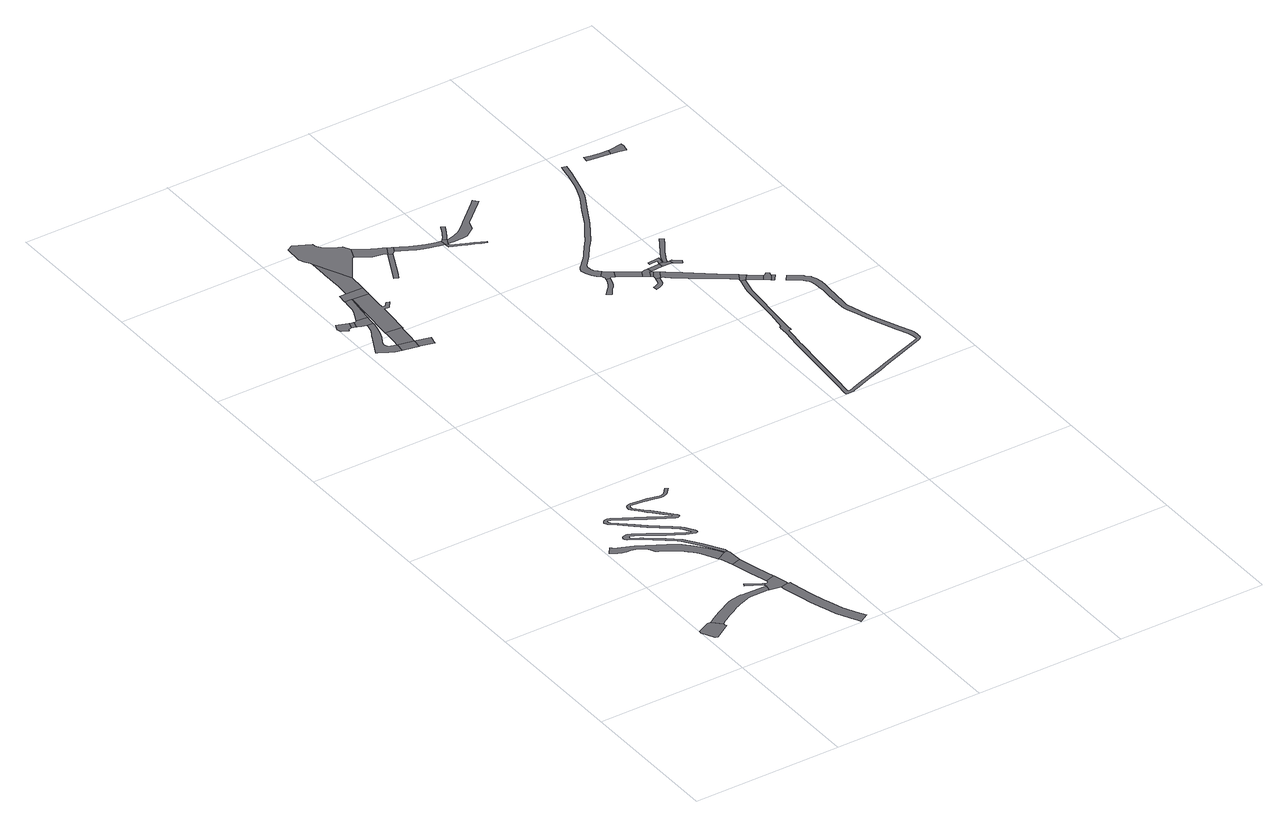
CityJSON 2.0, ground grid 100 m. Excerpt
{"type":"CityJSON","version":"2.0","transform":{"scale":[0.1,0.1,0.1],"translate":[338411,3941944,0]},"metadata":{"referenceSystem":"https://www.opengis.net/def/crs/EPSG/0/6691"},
"CityObjects":{
"road1":{"type":"Road","geometry":[{"type":"MultiSurface","lod":"1","boundaries":[[[0,1,2,3,4,5,6,7,8,9,10,11,12]]]}]},
"road2":{"type":"Road","attributes":{"RoadStructureAttribute.sectionType":"1"},"geometry":[{"type":"MultiSurface","lod":"1","boundaries":[[[13,14,15,16,17,18,19,20,21,22,23,24,25,26,27,28,29,30,31,32,33,34,35,36,37,38,39,40,41,42,43,44,3,2]]]}]},
"road3":{"type":"Road","attributes":{"RoadStructureAttribute.sectionType":"1"},"geometry":[{"type":"MultiSurface","lod":"1","boundaries":[[[45,46,47,48,49,50,51,52,53,54,55,56,57,58,59,60,61,62,63,64,65,66,67,68,69,70,71,72,73,74,75,76,77,78]]]}]},
"road4":{"type":"Road","geometry":[{"type":"MultiSurface","lod":"1","boundaries":[[[79,80,81,82,83,84]]]}]},
"road5":{"type":"Road","geometry":[{"type":"MultiSurface","lod":"1","boundaries":[[[85,86,87,88,89,90,79,84,91,92,29,28,93,94,95,96,97,98,99]]]}]},
"road6":{"type":"Road","geometry":[{"type":"MultiSurface","lod":"1","boundaries":[[[100,101,102,103,104,105,106,107,108,109,110,111,112,113,114,115,116,117,118,119,120,121,122,123,124,125,126,127,128,129,130,131,132,133,134,135,136,137,138,139,140,141,142,143,144,145,146,147,148,149,150,151,152,153,154,155,156,157,158,159,160,161,162,163,164,165,166,167,168,169,170,171,172,173,174,175,176,177,178,179,180,181,182,183,184,185,186,187,188,189,190,191,192,193,194,195,196,197,198,199,200,201,202,203,204,205,206,207,208,209,210,211,212,213,214,215,216,217,218,219,220,221,222,223,224,225,226,227,228,229,230,231,232,233,234,235,236,237,238,239,240,241,242,243,244]]]}]},
"road7":{"type":"Road","attributes":{"RoadStructureAttribute.sectionType":"1"},"geometry":[{"type":"MultiSurface","lod":"1","boundaries":[[[245,246,247,248,249,85,99]]]}]},
"road8":{"type":"Road","geometry":[{"type":"MultiSurface","lod":"1","boundaries":[[[67,66,250,247,246,251,100,244]]]}]},
"road9":{"type":"Road","attributes":{"RoadStructureAttribute.sectionType":"1"},"geometry":[{"type":"MultiSurface","lod":"1","boundaries":[[[252,253,254,255,256,257,258,259,260,261,95,94,262,263,264,265,266,267,268,269,270,271]]]}]},
"road10":{"type":"Road","geometry":[{"type":"MultiSurface","lod":"1","boundaries":[[[272,273,274,275,276,277,278,279,280]]]}]},
"road11":{"type":"Road","attributes":{"RoadStructureAttribute.sectionType":"1"},"geometry":[{"type":"MultiSurface","lod":"1","boundaries":[[[281,282,283,284,285,286,287,288,289,290,291,292,293,294,295,296,297,298,299,300,301,302,303,304,305,306,307,308,309,310,311,312]]]}]},
"road12":{"type":"Road","attributes":{"RoadStructureAttribute.sectionType":"1"},"geometry":[{"type":"MultiSurface","lod":"1","boundaries":[[[279,313,314,315,280]]]}]},
"road13":{"type":"Road","geometry":[{"type":"MultiSurface","lod":"1","boundaries":[[[316,312,311,317]]]}]},
"road14":{"type":"Road","geometry":[{"type":"MultiSurface","lod":"1","boundaries":[[[318,319,320,314,313,321,322,323,294,293,324,325]]]}]},
"road15":{"type":"Road","attributes":{"function":"3","RoadStructureAttribute.sectionType":"7"},"geometry":[{"type":"MultiSurface","lod":"1","boundaries":[[[326,327,328,329,312,316,330,331,332,333]]]}]},
"road16":{"type":"Road","geometry":[{"type":"MultiSurface","lod":"1","boundaries":[[[334,335,336,337,338,339,340,341,342,343,318,325]]]}]},
"road17":{"type":"Road","attributes":{"RoadStructureAttribute.sectionType":"1"},"geometry":[{"type":"MultiSurface","lod":"1","boundaries":[[[317,344,345,346,347,316]]]}]},
"road18":{"type":"Road","attributes":{"function":"3","RoadStructureAttribute.sectionType":"1"},"geometry":[{"type":"MultiSurface","lod":"1","boundaries":[[[348,349,350,351,352,353,354,355,356,357,358,359,326,333]]]}]},
"road19":{"type":"Road","geometry":[{"type":"MultiSurface","lod":"1","boundaries":[[[360,361,339,338,357,356,362,363,364,365]]]}]},
"road20":{"type":"Road","attributes":{"function":"3","RoadStructureAttribute.sectionType":"1"},"geometry":[{"type":"MultiSurface","lod":"1","boundaries":[[[366,367,368,369,370,371,360,365]]]}]},
"road21":{"type":"Road","geometry":[{"type":"MultiSurface","lod":"1","boundaries":[[[372,373,374,375,376,368,367,377,378,379,380,381,382,383,384,385,386,387,388,389,390,391]]]}]},
"road22":{"type":"Road","geometry":[{"type":"MultiSurface","lod":"1","boundaries":[[[392,393,394,395,396,397]]]}]},
"road23":{"type":"Road","geometry":[{"type":"MultiSurface","lod":"1","boundaries":[[[398,399,400,401,381,380,402,403,404,405,406,407]]]}]},
"road24":{"type":"Road","geometry":[{"type":"MultiSurface","lod":"1","boundaries":[[[408,407,406,397,396,409,410]]]}]},
"road25":{"type":"Road","attributes":{"function":"3","RoadStructureAttribute.sectionType":"1"},"geometry":[{"type":"MultiSurface","lod":"1","boundaries":[[[409,411,412,413,414,415,416,417,418,419,420,421,422,423,424,425,426,427,428,410]]]}]},
"road26":{"type":"Road","geometry":[{"type":"MultiSurface","lod":"1","boundaries":[[[429,430,431,432,433,421,420]]]}]},
"road27":{"type":"Road","geometry":[{"type":"MultiSurface","lod":"1","boundaries":[[[431,434,435,436,437,438,439,440,441,442,443,432]]]}]},
"road28":{"type":"Road","attributes":{"RoadStructureAttribute.sectionType":"1"},"geometry":[{"type":"MultiSurface","lod":"1","boundaries":[[[444,445,446,447,448,449,450,451,452,453,454,429,420]]]}]},
"road29":{"type":"Road","attributes":{"function":"3","RoadStructureAttribute.sectionType":"1"},"geometry":[{"type":"MultiSurface","lod":"1","boundaries":[[[429,455,456,457,458,459,460,461,462,463,464,465,466,467,468,469,470,471,472,473,474,475,476,430]]]}]},
"road30":{"type":"Road","attributes":{"RoadStructureAttribute.sectionType":"1"},"geometry":[{"type":"MultiSurface","lod":"1","boundaries":[[[477,478,479,480,481,482,483,484,485,486,487,488,489,490,491]]]}]},
"road31":{"type":"Road","geometry":[{"type":"MultiSurface","lod":"1","boundaries":[[[492,493,494,495,496,477,491,497,498,499,500,501]]]}]},
"road32":{"type":"Road","attributes":{"RoadStructureAttribute.sectionType":"1"},"geometry":[{"type":"MultiSurface","lod":"1","boundaries":[[[501,500,502,503]]]}]},
"road33":{"type":"Road","attributes":{"RoadStructureAttribute.sectionType":"1"},"geometry":[{"type":"MultiSurface","lod":"1","boundaries":[[[504,505,506,507,508,509,510,511,512,513]]]}]},
"road34":{"type":"Road","geometry":[{"type":"MultiSurface","lod":"1","boundaries":[[[502,514,515,516,517,518,519,503]]]}]},
"road35":{"type":"Road","attributes":{"RoadStructureAttribute.sectionType":"1"},"geometry":[{"type":"MultiSurface","lod":"1","boundaries":[[[515,520,521,522,516]]]}]},
"road36":{"type":"Road","geometry":[{"type":"MultiSurface","lod":"1","boundaries":[[[523,524,522,521,525,526,504,513,527]]]}]},
"road37":{"type":"Road","attributes":{"RoadStructureAttribute.sectionType":"1"},"geometry":[{"type":"MultiSurface","lod":"1","boundaries":[[[528,529,530,518,517]]]}]},
"road38":{"type":"Road","geometry":[{"type":"MultiSurface","lod":"1","boundaries":[[[531,532,533,534,535,536,537,538]]]}]},
"road39":{"type":"Road","geometry":[{"type":"MultiSurface","lod":"1","boundaries":[[[531,538,529,528,539,540,541,542,543]]]}]},
"road40":{"type":"Road","attributes":{"RoadStructureAttribute.sectionType":"1"},"geometry":[{"type":"MultiSurface","lod":"1","boundaries":[[[544,545,546,547,548,549,550,551,552,553,554,555,556,557,558,559,560,561,562,563,564,565,566,567,568,569,570,493,492,571,572,573,574,575,576,577,578,579,580,581,582,583,584,585,586,587,588,589]]]}]},
"road41":{"type":"Road","attributes":{"RoadStructureAttribute.sectionType":"1"},"geometry":[{"type":"MultiSurface","lod":"1","boundaries":[[[590,591,592,593,594,595,596,597,598,599,600,601,602,603,604,605,606,607,608,609,610,611,523,527]]]}]},
"road42":{"type":"Road","geometry":[{"type":"MultiSurface","lod":"1","boundaries":[[[612,613,614,615,616,541,540]]]}]},
"road43":{"type":"Road","attributes":{"RoadStructureAttribute.sectionType":"1"},"geometry":[{"type":"MultiSurface","lod":"1","boundaries":[[[617,618,619,620,621,622,623,624,625,543,542]]]}]},
"road44":{"type":"Road","attributes":{"RoadStructureAttribute.sectionType":"1"},"geometry":[{"type":"MultiSurface","lod":"1","boundaries":[[[626,627,628,629,630,631,632,633,634,635,636,637,638,639,640,641,642,643,644,645,646,647,648,649,650,651,652,653,654,655,656,657,658,659,660,661,662,663,664,665,666,667,668,669,670,671,672,673,674,675,676,677,678,679,680,681,682,683,684,685,686,687,688,689,690,691,692,693,694,695,696,697,698,699,700,701,702,703,704,705,706,707,708,709,710,711,712,713,714,715,716,717,718,719,720,721,722,723,724,725,726,727,728,729,730,731,732,733]]]}]},
"road45":{"type":"Road","geometry":[{"type":"MultiSurface","lod":"1","boundaries":[[[734,602,601,735,678,677,736,737]]]}]},
"road46":{"type":"Road","attributes":{"RoadStructureAttribute.sectionType":"1"},"geometry":[{"type":"MultiSurface","lod":"1","boundaries":[[[736,738,739,740,741,737]]]}]},
"road47":{"type":"Road","geometry":[{"type":"MultiSurface","lod":"1","boundaries":[[[742,743,744,745,746,740,739,747,748]]]}]},
"road48":{"type":"Road","attributes":{"RoadStructureAttribute.sectionType":"1"},"geometry":[{"type":"MultiSurface","lod":"1","boundaries":[[[749,748,747,750]]]}]},
"road49":{"type":"Road","attributes":{"function":"3","RoadStructureAttribute.sectionType":"1"},"geometry":[{"type":"MultiSurface","lod":"1","boundaries":[[[751,752,753,754,755,756,757,758]]]}]},
"road50":{"type":"Road","geometry":[{"type":"MultiSurface","lod":"1","boundaries":[[[759,760,761,762,763,764,765,766,767,768,769,751,758]]]}]}
},
"vertices":[
[170,412,0],[165,424,0],[164,434,0],[110,490,0],[100,489,0],[96,490,0],[91,493,0],[4,447,0],[4,439,0],[2,434,0],[45,347,0],[54,347,0],[63,342,0],
[188,455,0],[205,465,0],[241,487,0],[285,510,0],[323,532,0],[341,539,0],[343,540,0],[363,550,0],[378,556,0],[425,574,0],[447,579,0],[450,579,0],[485,579,0],[577,579,0],[579,578,0],[583,578,0],[590,621,0],[578,619,0],[574,620,0],[459,624,0],[432,625,0],[414,626,0],[348,617,0],[319,608,0],[291,596,0],[283,591,0],[250,572,0],[208,550,0],[206,549,0],[147,513,0],[134,504,0],[121,496,0],
[20,1414,0],[33,1404,0],[37,1401,0],[60,1386,0],[85,1375,0],[114,1370,0],[142,1371,0],[171,1363,0],[200,1349,0],[206,1346,0],[234,1322,0],[247,1302,0],[254,1280,0],[271,1270,0],[316,1244,0],[380,1200,0],[412,1171,0],[434,1147,0],[448,1132,0],[465,1108,0],[497,1050,0],[518,1011,0],[584,1046,0],[561,1085,0],[519,1147,0],[500,1174,0],[459,1219,0],[422,1253,0],[351,1301,0],[188,1394,0],[186,1395,0],[68,1447,0],[62,1454,0],[56,1462,0],
[599,648,0],[590,654,0],[494,712,0],[486,695,0],[577,641,0],[589,632,0],
[624,662,0],[625,656,0],[621,647,0],[615,643,0],[609,642,0],[603,645,0],[592,628,0],[592,623,0],[647,568,0],[657,563,0],[714,578,0],[711,590,0],[709,596,0],[687,679,0],[686,680,0],
[608,1051,0],[605,1067,0],[525,1198,0],[491,1246,0],[456,1294,0],[417,1329,0],[381,1357,0],[324,1400,0],[274,1436,0],[261,1446,0],[213,1475,0],[210,1482,0],[210,1489,0],[216,1493,0],[224,1494,0],[242,1482,0],[318,1437,0],[401,1385,0],[446,1357,0],[500,1327,0],[559,1306,0],[564,1307,0],[573,1311,0],[576,1317,0],[575,1326,0],[572,1335,0],[550,1368,0],[543,1379,0],[536,1390,0],[521,1407,0],[483,1440,0],[422,1488,0],[369,1530,0],[368,1531,0],[312,1580,0],[203,1675,0],[197,1682,0],[194,1685,0],[194,1689,0],[195,1693,0],[195,1695,0],[197,1697,0],[200,1697,0],[220,1694,0],[403,1584,0],[447,1557,0],[499,1527,0],[549,1503,0],[563,1500,0],[573,1501,0],[579,1506,0],[580,1515,0],[577,1526,0],[561,1546,0],[523,1589,0],[481,1634,0],[466,1649,0],[455,1661,0],[438,1679,0],[395,1727,0],[392,1735,0],[391,1743,0],[394,1749,0],[396,1752,0],[402,1754,0],[415,1754,0],[482,1746,0],[509,1742,0],[521,1741,0],[596,1724,0],[614,1725,0],[645,1736,0],[681,1778,0],[665,1791,0],[633,1753,0],[609,1745,0],[598,1744,0],[525,1760,0],[521,1761,0],[484,1766,0],[416,1774,0],[399,1773,0],[386,1770,0],[376,1761,0],[371,1746,0],[372,1730,0],[378,1716,0],[424,1666,0],[444,1644,0],[451,1636,0],[466,1621,0],[509,1575,0],[532,1551,0],[547,1534,0],[548,1529,0],[544,1530,0],[507,1548,0],[462,1574,0],[415,1602,0],[227,1713,0],[211,1718,0],[196,1718,0],[187,1715,0],[181,1709,0],[175,1700,0],[172,1696,0],[172,1694,0],[171,1691,0],[180,1670,0],[190,1661,0],[225,1630,0],[298,1565,0],[356,1515,0],[471,1424,0],[507,1393,0],[518,1379,0],[530,1359,0],[541,1336,0],[543,1329,0],[541,1326,0],[516,1341,0],[487,1358,0],[456,1374,0],[328,1454,0],[316,1462,0],[243,1508,0],[221,1517,0],[216,1518,0],[208,1520,0],[194,1518,0],[181,1511,0],[179,1508,0],[173,1495,0],[173,1491,0],[176,1482,0],[186,1472,0],[228,1448,0],[311,1385,0],[368,1341,0],[405,1314,0],[441,1281,0],[509,1187,0],[529,1154,0],[588,1057,0],[589,1048,0],
[649,806,0],[616,934,0],[554,915,0],[587,789,0],[617,687,0],
[527,996,0],[612,1030,0],
[912,43,0],[876,105,0],[842,170,0],[835,184,0],[801,283,0],[792,313,0],[760,417,0],[733,551,0],[729,573,0],[716,570,0],[663,538,0],[694,399,0],[713,334,0],[720,308,0],[733,262,0],[742,235,0],[769,156,0],[813,70,0],[839,23,0],[848,6,0],
[37,4262,0],[18,4269,0],[0,4225,0],[12,4200,0],[53,4179,0],[59,4190,0],[74,4196,0],[81,4198,0],[96,4243,0],
[171,3912,0],[150,3918,0],[139,3952,0],[149,3975,0],[175,4019,0],[175,4020,0],[179,4031,0],[181,4038,0],[189,4054,0],[195,4080,0],[200,4100,0],[211,4153,0],[212,4161,0],[171,4166,0],[171,4155,0],[168,4138,0],[159,4107,0],[157,4103,0],[142,4077,0],[137,4068,0],[132,4059,0],[127,4048,0],[117,4030,0],[96,3986,0],[53,3902,0],[63,3896,0],[89,3882,0],[119,3862,0],[153,3846,0],[154,3846,0],[197,3838,0],[205,3901,0],
[108,4189,0],[124,4234,0],[115,4236,0],
[309,3880,0],[301,3816,0],
[146,4241,0],[140,4236,0],[135,4234,0],[116,4186,0],[133,4180,0],[139,4177,0],[216,4201,0],[220,4230,0],
[217,4044,0],[215,4017,0],[212,3970,0],[209,3938,0],[315,3928,0],[324,4025,0],[331,4026,0],[331,4033,0],
[231,4314,0],[236,4353,0],[241,4394,0],[246,4432,0],[247,4438,0],[200,4443,0],[200,4439,0],[196,4398,0],[193,4354,0],[184,4325,0],
[308,3814,0],[397,3791,0],[398,3795,0],[413,3853,0],
[342,4173,0],[349,4250,0],[381,4247,0],[415,4292,0],[398,4303,0],[371,4274,0],[351,4275,0],[355,4319,0],[363,4430,0],[250,4438,0],[250,4435,0],[237,4282,0],
[253,4507,0],[207,4507,0],[364,4441,0],[364,4448,0],[365,4456,0],[368,4500,0],
[369,4526,0],[374,4622,0],[260,4867,0],[260,4748,0],[260,4739,0],[259,4594,0],
[227,5074,0],[219,4950,0],[224,4941,0],[237,4918,0],[257,4882,0],[421,4690,0],[443,4721,0],[492,4793,0],[503,4793,0],[533,4869,0],[509,4917,0],[461,4940,0],[443,4950,0],[421,4965,0],[410,4973,0],[399,4985,0],[390,4999,0],[380,5021,0],[377,5038,0],[266,5095,0],
[574,4482,0],[589,4475,0],[601,4469,0],[626,4520,0],[712,4695,0],[685,4708,0],
[696,4780,0],[674,4791,0],[637,4809,0],[556,4856,0],[563,4758,0],[597,4737,0],[658,4723,0],[673,4718,0],[688,4713,0],[717,4768,0],
[744,4754,0],[733,4712,0],[753,4750,0],
[752,4703,0],[768,4694,0],[806,4672,0],[851,4652,0],[871,4644,0],[891,4637,0],[923,4628,0],[966,4617,0],[983,4613,0],[1020,4606,0],[1019,4645,0],[1014,4646,0],[992,4649,0],[929,4668,0],[883,4684,0],[836,4706,0],[796,4727,0],[785,4733,0],
[1035,4602,0],[1056,4637,0],[1055,4642,0],[1033,4653,0],[1026,4647,0],
[1062,4651,0],[1068,4660,0],[1096,4708,0],[1103,4721,0],[1123,4756,0],[1099,4767,0],[1098,4765,0],[1077,4718,0],[1067,4702,0],[1049,4673,0],
[1023,4574,0],[1118,4530,0],[1126,4527,0],[1164,4511,0],[1202,4494,0],[1237,4480,0],[1242,4494,0],[1208,4508,0],[1170,4525,0],[1124,4544,0],[1037,4584,0],
[1070,4601,0],[1075,4601,0],[1100,4599,0],[1117,4599,0],[1139,4600,0],[1176,4603,0],[1216,4632,0],[1243,4653,0],[1263,4712,0],[1411,4844,0],[1433,4864,0],[1406,4892,0],[1386,4871,0],[1232,4733,0],[1211,4714,0],[1179,4688,0],[1162,4674,0],[1150,4667,0],[1120,4653,0],[1112,4650,0],[1090,4642,0],[1060,4636,0],
[1597,3774,0],[1593,3763,0],[1587,3746,0],[1574,3721,0],[1564,3705,0],[1549,3690,0],[1512,3648,0],[1532,3634,0],[1539,3629,0],[1570,3671,0],[1577,3679,0],[1586,3688,0],[1599,3707,0],[1613,3735,0],[1622,3768,0],
[1622,3859,0],[1590,3819,0],[1596,3810,0],[1599,3802,0],[1599,3791,0],[1626,3777,0],[1631,3778,0],[1640,3775,0],[1654,3768,0],[1678,3817,0],
[1788,3683,0],[1812,3721,0],
[1841,3618,0],[1827,3573,0],[1821,3567,0],[1805,3558,0],[1781,3552,0],[1784,3525,0],[1815,3532,0],[1838,3545,0],[1851,3560,0],[1864,3611,0],
[1810,3669,0],[1827,3657,0],[1852,3696,0],[1862,3699,0],[1860,3729,0],[1843,3729,0],
[1833,3653,0],[1843,3647,0],[1868,3684,0],
[1899,3663,0],[1884,3673,0],[1846,3640,0],[1843,3625,0],[1869,3615,0],
[1945,3702,0],[1944,3734,0],[1936,3734,0],
[1966,3736,0],[1975,3772,0],[1978,3789,0],[1896,3779,0],[1896,3761,0],[1951,3765,0],[1952,3762,0],[1946,3741,0],
[1994,3702,0],[2015,3698,0],[2014,3726,0],[1996,3725,0],[1971,3735,0],
[2032,4882,0],[2030,4874,0],[2016,4799,0],[2015,4799,0],[2013,4786,0],[1989,4690,0],[1983,4671,0],[1972,4632,0],[1951,4578,0],[1938,4551,0],[1883,4451,0],[1817,4326,0],[1758,4235,0],[1723,4180,0],[1704,4155,0],[1675,4121,0],[1640,4072,0],[1623,4048,0],[1559,3980,0],[1542,3965,0],[1529,3947,0],[1525,3937,0],[1524,3926,0],[1527,3909,0],[1531,3894,0],[1550,3858,0],[1569,3835,0],[1605,3874,0],[1592,3888,0],[1581,3911,0],[1577,3930,0],[1578,3943,0],[1582,3958,0],[1646,4029,0],[1699,4102,0],[1727,4136,0],[1748,4162,0],[1843,4311,0],[1909,4436,0],[1965,4537,0],[1976,4561,0],[2000,4622,0],[2012,4662,0],[2018,4682,0],[2045,4792,0],[2061,4874,0],
[1877,3610,0],[1891,3600,0],[1895,3597,0],[1922,3575,0],[1928,3571,0],[1991,3525,0],[2004,3515,0],[2027,3499,0],[2029,3498,0],[2051,3482,0],[2201,3371,0],[2242,3339,0],[2268,3381,0],[2231,3410,0],[2165,3459,0],[2056,3544,0],[2038,3561,0],[2006,3585,0],[1968,3612,0],[1957,3621,0],[1926,3645,0],[1908,3658,0],
[2038,3684,0],[2065,3667,0],[2077,3688,0],[2057,3703,0],[2028,3726,0],
[2011,3764,0],[2014,3772,0],[2040,3817,0],[2086,3889,0],[2112,3931,0],[2089,3946,0],[2063,3904,0],[2016,3831,0],[1990,3784,0],
[2467,3180,0],[2549,3118,0],[2560,3107,0],[2565,3102,0],[2574,3080,0],[2582,3043,0],[2585,3009,0],[2585,2966,0],[2582,2902,0],[2581,2802,0],[2581,2772,0],[2584,2751,0],[2591,2723,0],[2602,2688,0],[2611,2660,0],[2636,2588,0],[2714,2394,0],[2747,2321,0],[2753,2300,0],[2757,2284,0],[2759,2263,0],[2758,2254,0],[2754,2248,0],[2669,2217,0],[2597,2192,0],[2511,2161,0],[2450,2138,0],[2442,2135,0],[2397,2117,0],[2278,2075,0],[2263,2070,0],[2174,2038,0],[2153,2029,0],[2131,2022,0],[2126,2023,0],[2122,2038,0],[2133,2155,0],[2134,2160,0],[2150,2365,0],[2151,2376,0],[2169,2578,0],[2169,2584,0],[2179,2672,0],[2187,2739,0],[2202,2738,0],[2205,2787,0],[2217,2931,0],[2234,3119,0],[2239,3174,0],[2242,3202,0],[2248,3232,0],[2268,3313,0],[2240,3320,0],[2219,3238,0],[2213,3207,0],[2209,3177,0],[2206,3121,0],[2189,2934,0],[2171,2798,0],[2160,2798,0],[2159,2776,0],[2159,2763,0],[2158,2713,0],[2154,2680,0],[2144,2587,0],[2124,2368,0],[2123,2350,0],[2114,2240,0],[2107,2157,0],[2103,2111,0],[2094,2018,0],[2096,2006,0],[2106,2002,0],[2151,2007,0],[2160,2011,0],[2181,2019,0],[2285,2056,0],[2404,2099,0],[2444,2114,0],[2452,2117,0],[2518,2142,0],[2606,2173,0],[2676,2198,0],[2760,2229,0],[2771,2236,0],[2782,2245,0],[2786,2261,0],[2787,2271,0],[2788,2293,0],[2784,2318,0],[2779,2335,0],[2746,2408,0],[2669,2600,0],[2644,2671,0],[2625,2733,0],[2618,2758,0],[2616,2774,0],[2616,2802,0],[2621,2898,0],[2625,2961,0],[2629,3011,0],[2631,3050,0],[2621,3094,0],[2609,3123,0],[2607,3129,0],[2582,3155,0],[2577,3159,0],[2495,3215,0],
[2288,3364,0],[2243,3334,0],[2273,3316,0],[2301,3355,0],
[2310,3294,0],[2357,3260,0],[2383,3295,0],[2305,3352,0],
[2421,3275,0],[2427,3292,0],[2409,3309,0],[2397,3297,0],[2391,3294,0],[2394,3232,0],[2422,3271,0],
[2442,3258,0],[2413,3219,0],
[2354,4874,0],[2307,4877,0],[2241,4886,0],[2196,4896,0],[2192,4856,0],[2238,4852,0],[2304,4845,0],[2349,4838,0],
[2406,4830,0],[2449,4821,0],[2457,4855,0],[2457,4858,0],[2460,4859,0],[2456,4889,0],[2436,4886,0],[2425,4885,0],[2399,4880,0],[2380,4876,0],[2365,4874,0]
]}
